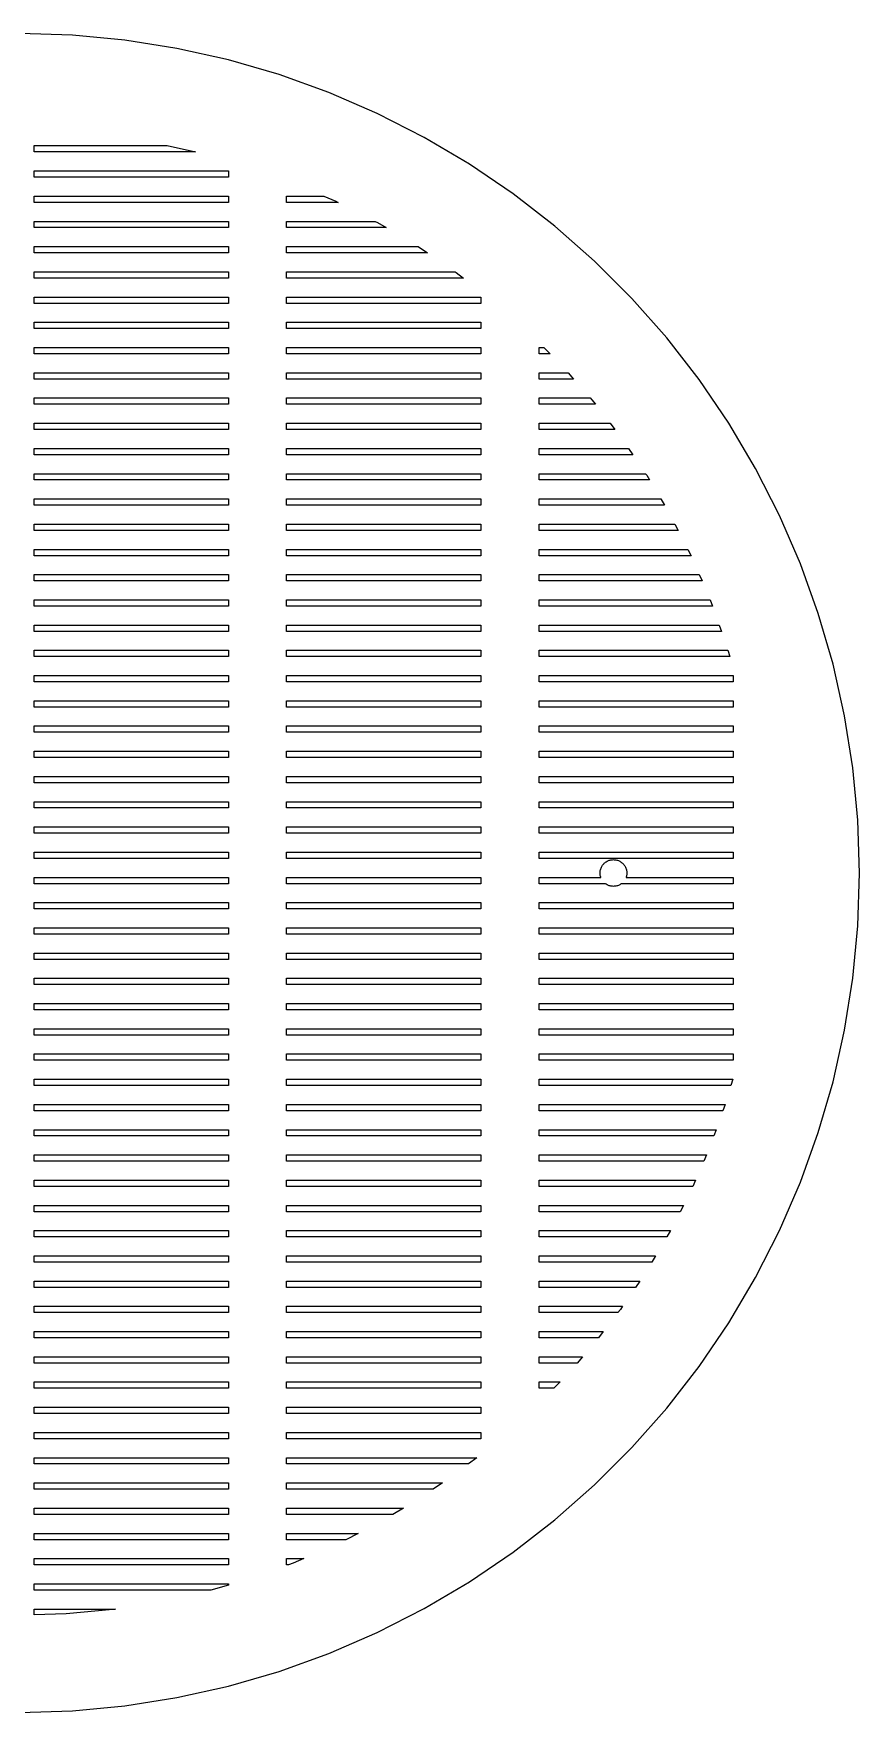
# Model space of a CAD drawing. Header units: metres. Extents: x -173 to 173, y -173 to 173.
# Drawn here: x 2.9 to 173, y -173 to 173 of the extents above; entities that cross this region are included whole.
import ezdxf

# ---------------------------------------------------------------- set-up
doc = ezdxf.new("R2010")
doc.units = ezdxf.units.M

msp = doc.modelspace()

# ---------------------------------------------------------------- linework, layer by layer
for p, q in [((10.8627, 172.659), (0, 173)), ((21.6826, 171.636), (10.8627, 172.659)), ((32.417, 169.936), (21.6826, 171.636)), ((43.0233, 167.565), (32.417, 169.936)), ((53.4599, 164.533), (43.0233, 167.565)), ((63.6855, 160.851), (53.4599, 164.533)), ((73.6598, 156.535), (63.6855, 160.851)), ((83.3434, 151.601), (73.6598, 156.535)), ((3, 148.6), (3, 149.9)), ((3, 149.9), (30.4139, 149.9)), ((30.4139, 149.9), (36.2297, 148.6)), ((92.698, 146.069), (83.3434, 151.601)), ((36.2297, 148.6), (3, 148.6)), ((101.687, 139.96), (92.698, 146.069)), ((3, 143.4), (3, 144.7)), ((3, 144.7), (43, 144.7)), ((43, 143.4), (3, 143.4)), ((43, 144.7), (43, 143.4)), ((3, 138.2), (3, 139.5)), ((3, 139.5), (43, 139.5)), ((43, 139.5), (43, 138.2)), ((55, 138.2), (55, 139.5)), ((55, 139.5), (62.6913, 139.5)), ((62.6913, 139.5), (65.1442, 138.439)), ((65.1442, 138.439), (65.6124, 138.2)), ((110.274, 133.299), (101.687, 139.96)), ((43, 138.2), (3, 138.2)), ((65.6124, 138.2), (55, 138.2)), ((3, 133), (3, 134.3)), ((3, 134.3), (43, 134.3)), ((43, 133), (3, 133)), ((43, 134.3), (43, 133)), ((55, 133), (55, 134.3)), ((55, 134.3), (73.2666, 134.3)), ((75.5259, 133), (55, 133)), ((73.2666, 134.3), (73.7083, 134.075)), ((73.7083, 134.075), (75.5259, 133)), ((118.427, 126.112), (110.274, 133.299)), ((3, 127.8), (3, 129.1)), ((3, 129.1), (43, 129.1)), ((43, 129.1), (43, 127.8)), ((55, 127.8), (55, 129.1)), ((55, 129.1), (82.1024, 129.1)), ((82.1024, 129.1), (84.0153, 127.8)), ((43, 127.8), (3, 127.8)), ((84.0153, 127.8), (55, 127.8)), ((126.112, 118.427), (118.427, 126.112)), ((3, 122.6), (3, 123.9)), ((3, 123.9), (43, 123.9)), ((43, 122.6), (3, 122.6)), ((43, 123.9), (43, 122.6)), ((55, 122.6), (55, 123.9)), ((55, 123.9), (89.754, 123.9)), ((91.4519, 122.6), (55, 122.6)), ((89.754, 123.9), (89.9311, 123.78)), ((89.9311, 123.78), (91.4519, 122.6)), ((3, 117.4), (3, 118.7)), ((3, 118.7), (43, 118.7)), ((43, 118.7), (43, 117.4)), ((55, 117.4), (55, 118.7)), ((55, 118.7), (95, 118.7)), ((95, 118.7), (95, 117.4)), ((133.299, 110.274), (126.112, 118.427)), ((43, 117.4), (3, 117.4)), ((95, 117.4), (55, 117.4)), ((3, 112.2), (3, 113.5)), ((3, 113.5), (43, 113.5)), ((43, 112.2), (3, 112.2)), ((43, 113.5), (43, 112.2)), ((55, 112.2), (55, 113.5)), ((55, 113.5), (95, 113.5)), ((95, 112.2), (55, 112.2)), ((95, 113.5), (95, 112.2)), ((3, 107), (3, 108.3)), ((3, 108.3), (43, 108.3)), ((43, 108.3), (43, 107)), ((55, 107), (55, 108.3)), ((55, 108.3), (95, 108.3)), ((95, 108.3), (95, 107)), ((107, 107), (107, 108.3)), ((107, 108.3), (107.968, 108.3)), ((107.968, 108.3), (109.268, 107)), ((139.96, 101.687), (133.299, 110.274)), ((43, 107), (3, 107)), ((95, 107), (55, 107)), ((109.268, 107), (107, 107)), ((3, 101.8), (3, 103.1)), ((3, 103.1), (43, 103.1)), ((43, 101.8), (3, 101.8)), ((43, 103.1), (43, 101.8)), ((55, 101.8), (55, 103.1)), ((55, 103.1), (95, 103.1)), ((95, 101.8), (55, 101.8)), ((95, 103.1), (95, 101.8)), ((107, 101.8), (107, 103.1)), ((107, 103.1), (112.974, 103.1)), ((114.12, 101.8), (107, 101.8)), ((112.974, 103.1), (114.12, 101.8)), ((146.069, 92.698), (139.96, 101.687)), ((3, 96.6), (3, 97.9)), ((3, 97.9), (43, 97.9)), ((43, 97.9), (43, 96.6)), ((55, 96.6), (55, 97.9)), ((55, 97.9), (95, 97.9)), ((95, 97.9), (95, 96.6)), ((107, 96.6), (107, 97.9)), ((107, 97.9), (117.559, 97.9)), ((117.559, 97.9), (117.889, 97.5259)), ((117.889, 97.5259), (118.607, 96.6)), ((43, 96.6), (3, 96.6)), ((95, 96.6), (55, 96.6)), ((118.607, 96.6), (107, 96.6)), ((3, 91.4), (3, 92.7)), ((3, 92.7), (43, 92.7)), ((43, 91.4), (3, 91.4)), ((43, 92.7), (43, 91.4)), ((55, 91.4), (55, 92.7)), ((55, 92.7), (95, 92.7)), ((95, 91.4), (55, 91.4)), ((95, 92.7), (95, 91.4)), ((107, 91.4), (107, 92.7)), ((107, 92.7), (121.632, 92.7)), ((122.64, 91.4), (107, 91.4)), ((121.632, 92.7), (122.64, 91.4)), ((151.601, 83.3434), (146.069, 92.698)), ((3, 86.2), (3, 87.5)), ((3, 87.5), (43, 87.5)), ((43, 87.5), (43, 86.2)), ((55, 86.2), (55, 87.5)), ((55, 87.5), (95, 87.5)), ((95, 87.5), (95, 86.2)), ((107, 86.2), (107, 87.5)), ((107, 87.5), (125.432, 87.5)), ((125.432, 87.5), (126.315, 86.2)), ((43, 86.2), (3, 86.2)), ((95, 86.2), (55, 86.2)), ((126.315, 86.2), (107, 86.2)), ((156.535, 73.6598), (151.601, 83.3434)), ((3, 81), (3, 82.3)), ((3, 82.3), (43, 82.3)), ((43, 81), (3, 81)), ((43, 82.3), (43, 81)), ((55, 81), (55, 82.3)), ((55, 82.3), (95, 82.3)), ((95, 81), (55, 81)), ((95, 82.3), (95, 81)), ((107, 81), (107, 82.3)), ((107, 82.3), (128.966, 82.3)), ((129.763, 81), (107, 81)), ((128.966, 82.3), (129.182, 81.9815)), ((129.182, 81.9815), (129.763, 81)), ((3, 75.8), (3, 77.1)), ((3, 77.1), (43, 77.1)), ((43, 77.1), (43, 75.8)), ((55, 75.8), (55, 77.1)), ((55, 77.1), (95, 77.1)), ((95, 77.1), (95, 75.8)), ((107, 75.8), (107, 77.1)), ((107, 77.1), (132.069, 77.1)), ((132.069, 77.1), (132.838, 75.8)), ((43, 75.8), (3, 75.8)), ((95, 75.8), (55, 75.8)), ((132.838, 75.8), (107, 75.8)), ((160.851, 63.6855), (156.535, 73.6598)), ((3, 70.6), (3, 71.9)), ((3, 71.9), (43, 71.9)), ((43, 70.6), (3, 70.6)), ((43, 71.9), (43, 70.6)), ((55, 70.6), (55, 71.9)), ((55, 71.9), (95, 71.9)), ((95, 70.6), (55, 70.6)), ((95, 71.9), (95, 70.6)), ((107, 70.6), (107, 71.9)), ((107, 71.9), (134.996, 71.9)), ((135.659, 70.6), (107, 70.6)), ((134.996, 71.9), (135.659, 70.6)), ((3, 65.4), (3, 66.7)), ((3, 66.7), (43, 66.7)), ((43, 66.7), (43, 65.4)), ((55, 65.4), (55, 66.7)), ((55, 66.7), (95, 66.7)), ((95, 66.7), (95, 65.4)), ((107, 65.4), (107, 66.7)), ((107, 66.7), (137.646, 66.7)), ((137.646, 66.7), (138.308, 65.4)), ((43, 65.4), (3, 65.4)), ((95, 65.4), (55, 65.4)), ((138.308, 65.4), (107, 65.4)), ((164.533, 53.4599), (160.851, 63.6855)), ((3, 60.2), (3, 61.5)), ((3, 61.5), (43, 61.5)), ((43, 60.2), (3, 60.2)), ((43, 61.5), (43, 60.2)), ((55, 60.2), (55, 61.5)), ((55, 61.5), (95, 61.5)), ((95, 60.2), (55, 60.2)), ((95, 61.5), (95, 60.2)), ((107, 60.2), (107, 61.5)), ((107, 61.5), (140.016, 61.5)), ((140.578, 60.2), (107, 60.2)), ((140.016, 61.5), (140.578, 60.2)), ((3, 55), (3, 56.3)), ((3, 56.3), (43, 56.3)), ((43, 56.3), (43, 55)), ((55, 55), (55, 56.3)), ((55, 56.3), (95, 56.3)), ((95, 56.3), (95, 55)), ((107, 55), (107, 56.3)), ((107, 56.3), (142.264, 56.3)), ((142.264, 56.3), (142.732, 55)), ((43, 55), (3, 55)), ((95, 55), (55, 55)), ((142.732, 55), (107, 55)), ((167.565, 43.0233), (164.533, 53.4599)), ((3, 49.8), (3, 51.1)), ((3, 51.1), (43, 51.1)), ((43, 49.8), (3, 49.8)), ((43, 51.1), (43, 49.8)), ((55, 49.8), (55, 51.1)), ((55, 51.1), (95, 51.1)), ((95, 49.8), (55, 49.8)), ((95, 51.1), (95, 49.8)), ((107, 49.8), (107, 51.1)), ((107, 51.1), (144.136, 51.1)), ((144.604, 49.8), (107, 49.8)), ((144.136, 51.1), (144.604, 49.8)), ((3, 44.6), (3, 45.9)), ((3, 45.9), (43, 45.9)), ((43, 45.9), (43, 44.6)), ((55, 44.6), (55, 45.9)), ((55, 45.9), (95, 45.9)), ((95, 45.9), (95, 44.6)), ((107, 44.6), (107, 45.9)), ((107, 45.9), (145.912, 45.9)), ((145.912, 45.9), (146.29, 44.6)), ((43, 44.6), (3, 44.6)), ((95, 44.6), (55, 44.6)), ((146.29, 44.6), (107, 44.6)), ((169.936, 32.417), (167.565, 43.0233)), ((3, 39.4), (3, 40.7)), ((3, 40.7), (43, 40.7)), ((43, 39.4), (3, 39.4)), ((43, 40.7), (43, 39.4)), ((55, 39.4), (55, 40.7)), ((55, 40.7), (95, 40.7)), ((95, 39.4), (55, 39.4)), ((95, 40.7), (95, 39.4)), ((107, 39.4), (107, 40.7)), ((107, 40.7), (147, 40.7)), ((147, 39.4), (107, 39.4)), ((147, 40.7), (147, 39.4)), ((3, 34.2), (3, 35.5)), ((3, 35.5), (43, 35.5)), ((43, 35.5), (43, 34.2)), ((55, 34.2), (55, 35.5)), ((55, 35.5), (95, 35.5)), ((95, 35.5), (95, 34.2)), ((107, 34.2), (107, 35.5)), ((107, 35.5), (147, 35.5)), ((147, 35.5), (147, 34.2)), ((43, 34.2), (3, 34.2)), ((95, 34.2), (55, 34.2)), ((147, 34.2), (107, 34.2)), ((171.636, 21.6826), (169.936, 32.417)), ((3, 29), (3, 30.3)), ((3, 30.3), (43, 30.3)), ((43, 29), (3, 29)), ((43, 30.3), (43, 29)), ((55, 29), (55, 30.3)), ((55, 30.3), (95, 30.3)), ((95, 29), (55, 29)), ((95, 30.3), (95, 29)), ((107, 29), (107, 30.3)), ((107, 30.3), (147, 30.3)), ((147, 29), (107, 29)), ((147, 30.3), (147, 29)), ((3, 23.8), (3, 25.1)), ((3, 25.1), (43, 25.1)), ((43, 25.1), (43, 23.8)), ((55, 23.8), (55, 25.1)), ((55, 25.1), (95, 25.1)), ((95, 25.1), (95, 23.8)), ((107, 23.8), (107, 25.1)), ((107, 25.1), (147, 25.1)), ((147, 25.1), (147, 23.8)), ((43, 23.8), (3, 23.8)), ((95, 23.8), (55, 23.8)), ((147, 23.8), (107, 23.8)), ((172.659, 10.8627), (171.636, 21.6826)), ((3, 18.6), (3, 19.9)), ((3, 19.9), (43, 19.9)), ((43, 18.6), (3, 18.6)), ((43, 19.9), (43, 18.6)), ((55, 18.6), (55, 19.9)), ((55, 19.9), (95, 19.9)), ((95, 18.6), (55, 18.6)), ((95, 19.9), (95, 18.6)), ((107, 18.6), (107, 19.9)), ((107, 19.9), (147, 19.9)), ((147, 18.6), (107, 18.6)), ((147, 19.9), (147, 18.6)), ((3, 13.4), (3, 14.7)), ((3, 14.7), (43, 14.7)), ((43, 14.7), (43, 13.4)), ((55, 13.4), (55, 14.7)), ((55, 14.7), (95, 14.7)), ((95, 14.7), (95, 13.4)), ((107, 13.4), (107, 14.7)), ((107, 14.7), (147, 14.7)), ((147, 14.7), (147, 13.4)), ((43, 13.4), (3, 13.4)), ((95, 13.4), (55, 13.4)), ((147, 13.4), (107, 13.4)), ((173, 0), (172.659, 10.8627)), ((3, 8.2), (3, 9.5)), ((3, 9.5), (43, 9.5)), ((43, 8.2), (3, 8.2)), ((43, 9.5), (43, 8.2)), ((55, 8.2), (55, 9.5)), ((55, 9.5), (95, 9.5)), ((95, 8.2), (55, 8.2)), ((95, 9.5), (95, 8.2)), ((107, 8.2), (107, 9.5)), ((107, 9.5), (147, 9.5)), ((147, 8.2), (107, 8.2)), ((147, 9.5), (147, 8.2)), ((3, 3), (3, 4.29999)), ((3, 4.29999), (43, 4.29999)), ((43, 4.29999), (43, 3)), ((55, 3), (55, 4.29999)), ((55, 4.29999), (95, 4.29999)), ((95, 4.29999), (95, 3)), ((107, 3), (107, 4.29999)), ((107, 4.29999), (147, 4.29999)), ((147, 4.29999), (147, 3)), ((43, 3), (3, 3)), ((95, 3), (55, 3)), ((147, 3), (107, 3)), ((119.579, 0), (119.585, 0.172668)), ((119.585, -0.172668), (119.579, 0)), ((119.585, 0.172668), (119.601, 0.344666)), ((119.601, 0.344666), (119.628, 0.515289)), ((119.628, 0.515289), (119.666, 0.683884)), ((119.666, 0.683884), (119.714, 0.849792)), ((119.714, 0.849792), (119.773, 1.01233)), ((119.773, 1.01233), (119.841, 1.17088)), ((119.841, 1.17088), (119.92, 1.32481)), ((119.92, 1.32481), (120.008, 1.47351)), ((120.008, 1.47351), (120.105, 1.61641)), ((120.105, 1.61641), (120.211, 1.75291)), ((120.211, 1.75291), (120.325, 1.88249)), ((120.325, 1.88249), (120.447, 2.00465)), ((120.447, 2.00465), (120.577, 2.1189)), ((120.577, 2.1189), (120.713, 2.22479)), ((120.713, 2.22479), (120.856, 2.3219)), ((120.856, 2.3219), (121.005, 2.40984)), ((121.005, 2.40984), (121.159, 2.48827)), ((121.159, 2.48827), (121.317, 2.55688)), ((121.317, 2.55688), (121.48, 2.6154)), ((121.48, 2.6154), (121.646, 2.66359)), ((121.646, 2.66359), (121.814, 2.70128)), ((121.814, 2.70128), (121.985, 2.7283)), ((121.985, 2.7283), (122.157, 2.74457)), ((122.157, 2.74457), (122.329, 2.75)), ((122.329, 2.75), (122.502, 2.74457)), ((122.502, 2.74457), (122.674, 2.7283)), ((122.674, 2.7283), (122.845, 2.70128)), ((122.845, 2.70128), (123.013, 2.66359)), ((123.013, 2.66359), (123.179, 2.6154)), ((123.179, 2.6154), (123.342, 2.55688)), ((123.342, 2.55688), (123.5, 2.48827)), ((123.5, 2.48827), (123.654, 2.40984)), ((123.654, 2.40984), (123.803, 2.3219)), ((123.803, 2.3219), (123.946, 2.22479)), ((123.946, 2.22479), (124.082, 2.1189)), ((124.082, 2.1189), (124.212, 2.00465)), ((124.212, 2.00465), (124.334, 1.88249)), ((124.334, 1.88249), (124.448, 1.75291)), ((124.448, 1.75291), (124.554, 1.61641)), ((124.554, 1.61641), (124.651, 1.47351)), ((124.651, 1.47351), (124.739, 1.32481)), ((124.739, 1.32481), (124.818, 1.17088)), ((124.818, 1.17088), (124.886, 1.01233)), ((124.886, 1.01233), (124.945, 0.849792)), ((124.945, 0.849792), (124.993, 0.683884)), ((124.993, 0.683884), (125.031, 0.515289)), ((125.031, 0.515289), (125.058, 0.344666)), ((125.058, 0.344666), (125.074, 0.172668)), ((125.074, 0.172668), (125.079, 0)), ((125.079, 0), (125.074, -0.172668)), ((172.659, -10.8627), (173, 0)), ((3, -2.2), (3, -0.899994)), ((3, -0.899994), (43, -0.899994)), ((43, -2.2), (3, -2.2)), ((43, -0.899994), (43, -2.2)), ((55, -2.2), (55, -0.899994)), ((55, -0.899994), (95, -0.899994)), ((95, -2.2), (55, -2.2)), ((95, -0.899994), (95, -2.2)), ((107, -2.2), (107, -0.899994)), ((107, -0.899994), (119.732, -0.899994)), ((120.681, -2.2), (107, -2.2)), ((119.601, -0.344666), (119.585, -0.172668)), ((119.628, -0.515289), (119.601, -0.344666)), ((119.666, -0.683884), (119.628, -0.515289)), ((119.714, -0.849792), (119.666, -0.683884)), ((119.732, -0.899994), (119.714, -0.849792)), ((120.713, -2.22479), (120.681, -2.2)), ((120.856, -2.3219), (120.713, -2.22479)), ((121.005, -2.40984), (120.856, -2.3219)), ((121.159, -2.48827), (121.005, -2.40984)), ((121.317, -2.55688), (121.159, -2.48827)), ((121.48, -2.6154), (121.317, -2.55688)), ((121.646, -2.66359), (121.48, -2.6154)), ((121.814, -2.70128), (121.646, -2.66359)), ((121.985, -2.7283), (121.814, -2.70128)), ((122.157, -2.74457), (121.985, -2.7283)), ((122.329, -2.75), (122.157, -2.74457)), ((122.502, -2.74457), (122.329, -2.75)), ((122.674, -2.7283), (122.502, -2.74457)), ((122.845, -2.70128), (122.674, -2.7283)), ((123.013, -2.66359), (122.845, -2.70128)), ((123.179, -2.6154), (123.013, -2.66359)), ((123.342, -2.55688), (123.179, -2.6154)), ((123.5, -2.48827), (123.342, -2.55688)), ((123.654, -2.40984), (123.5, -2.48827)), ((123.803, -2.3219), (123.654, -2.40984)), ((123.946, -2.22479), (123.803, -2.3219)), ((123.978, -2.2), (123.946, -2.22479)), ((147, -2.2), (123.978, -2.2)), ((124.945, -0.849792), (124.927, -0.899994)), ((124.927, -0.899994), (147, -0.899994)), ((124.993, -0.683884), (124.945, -0.849792)), ((125.031, -0.515289), (124.993, -0.683884)), ((125.058, -0.344666), (125.031, -0.515289)), ((125.074, -0.172668), (125.058, -0.344666)), ((147, -0.899994), (147, -2.2)), ((3, -7.39999), (3, -6.09999)), ((3, -6.09999), (43, -6.09999)), ((43, -6.09999), (43, -7.39999)), ((55, -7.39999), (55, -6.09999)), ((55, -6.09999), (95, -6.09999)), ((95, -6.09999), (95, -7.39999)), ((107, -7.39999), (107, -6.09999)), ((107, -6.09999), (147, -6.09999)), ((147, -6.09999), (147, -7.39999)), ((43, -7.39999), (3, -7.39999)), ((95, -7.39999), (55, -7.39999)), ((147, -7.39999), (107, -7.39999)), ((3, -12.6), (3, -11.3)), ((3, -11.3), (43, -11.3)), ((43, -12.6), (3, -12.6)), ((43, -11.3), (43, -12.6)), ((55, -12.6), (55, -11.3)), ((55, -11.3), (95, -11.3)), ((95, -12.6), (55, -12.6)), ((95, -11.3), (95, -12.6)), ((107, -12.6), (107, -11.3)), ((107, -11.3), (147, -11.3)), ((147, -12.6), (107, -12.6)), ((147, -11.3), (147, -12.6)), ((171.636, -21.6826), (172.659, -10.8627)), ((3, -17.8), (3, -16.5)), ((3, -16.5), (43, -16.5)), ((43, -16.5), (43, -17.8)), ((55, -17.8), (55, -16.5)), ((55, -16.5), (95, -16.5)), ((95, -16.5), (95, -17.8)), ((107, -17.8), (107, -16.5)), ((107, -16.5), (147, -16.5)), ((147, -16.5), (147, -17.8)), ((43, -17.8), (3, -17.8)), ((95, -17.8), (55, -17.8)), ((147, -17.8), (107, -17.8)), ((3, -23), (3, -21.7)), ((3, -21.7), (43, -21.7)), ((43, -23), (3, -23)), ((43, -21.7), (43, -23)), ((55, -23), (55, -21.7)), ((55, -21.7), (95, -21.7)), ((95, -23), (55, -23)), ((95, -21.7), (95, -23)), ((107, -23), (107, -21.7)), ((107, -21.7), (147, -21.7)), ((147, -23), (107, -23)), ((147, -21.7), (147, -23)), ((169.936, -32.417), (171.636, -21.6826)), ((3, -28.2), (3, -26.9)), ((3, -26.9), (43, -26.9)), ((43, -26.9), (43, -28.2)), ((55, -28.2), (55, -26.9)), ((55, -26.9), (95, -26.9)), ((95, -26.9), (95, -28.2)), ((107, -28.2), (107, -26.9)), ((107, -26.9), (147, -26.9)), ((147, -26.9), (147, -28.2)), ((43, -28.2), (3, -28.2)), ((95, -28.2), (55, -28.2)), ((147, -28.2), (107, -28.2)), ((3, -33.4), (3, -32.1)), ((3, -32.1), (43, -32.1)), ((43, -33.4), (3, -33.4)), ((43, -32.1), (43, -33.4)), ((55, -33.4), (55, -32.1)), ((55, -32.1), (95, -32.1)), ((95, -33.4), (55, -33.4)), ((95, -32.1), (95, -33.4)), ((107, -33.4), (107, -32.1)), ((107, -32.1), (147, -32.1)), ((147, -33.4), (107, -33.4)), ((147, -32.1), (147, -33.4)), ((167.565, -43.0233), (169.936, -32.417)), ((3, -38.6), (3, -37.3)), ((3, -37.3), (43, -37.3)), ((43, -37.3), (43, -38.6)), ((55, -38.6), (55, -37.3)), ((55, -37.3), (95, -37.3)), ((95, -37.3), (95, -38.6)), ((107, -38.6), (107, -37.3)), ((107, -37.3), (147, -37.3)), ((147, -37.3), (147, -38.6)), ((43, -38.6), (3, -38.6)), ((95, -38.6), (55, -38.6)), ((147, -38.6), (107, -38.6)), ((3, -43.8), (3, -42.5)), ((3, -42.5), (43, -42.5)), ((43, -43.8), (3, -43.8)), ((43, -42.5), (43, -43.8)), ((55, -43.8), (55, -42.5)), ((55, -42.5), (95, -42.5)), ((95, -43.8), (55, -43.8)), ((95, -42.5), (95, -43.8)), ((107, -43.8), (107, -42.5)), ((107, -42.5), (146.9, -42.5)), ((146.523, -43.8), (107, -43.8)), ((146.9, -42.5), (146.523, -43.8)), ((164.533, -53.4599), (167.565, -43.0233)), ((3, -49), (3, -47.7)), ((3, -47.7), (43, -47.7)), ((43, -47.7), (43, -49)), ((55, -49), (55, -47.7)), ((55, -47.7), (95, -47.7)), ((95, -47.7), (95, -49)), ((107, -49), (107, -47.7)), ((107, -47.7), (145.36, -47.7)), ((145.36, -47.7), (144.892, -49)), ((43, -49), (3, -49)), ((95, -49), (55, -49)), ((144.892, -49), (107, -49)), ((3, -54.2), (3, -52.9)), ((3, -52.9), (43, -52.9)), ((43, -54.2), (3, -54.2)), ((43, -52.9), (43, -54.2)), ((55, -54.2), (55, -52.9)), ((55, -52.9), (95, -52.9)), ((95, -54.2), (55, -54.2)), ((95, -52.9), (95, -54.2)), ((107, -54.2), (107, -52.9)), ((107, -52.9), (143.488, -52.9)), ((143.02, -54.2), (107, -54.2)), ((143.488, -52.9), (143.02, -54.2)), ((160.851, -63.6855), (164.533, -53.4599)), ((3, -59.4), (3, -58.1)), ((3, -58.1), (43, -58.1)), ((43, -58.1), (43, -59.4)), ((55, -59.4), (55, -58.1)), ((55, -58.1), (95, -58.1)), ((95, -58.1), (95, -59.4)), ((107, -59.4), (107, -58.1)), ((107, -58.1), (141.487, -58.1)), ((141.487, -58.1), (140.924, -59.4)), ((43, -59.4), (3, -59.4)), ((95, -59.4), (55, -59.4)), ((140.924, -59.4), (107, -59.4)), ((3, -64.6), (3, -63.3)), ((3, -63.3), (43, -63.3)), ((43, -64.6), (3, -64.6)), ((43, -63.3), (43, -64.6)), ((55, -64.6), (55, -63.3)), ((55, -63.3), (95, -63.3)), ((95, -64.6), (55, -64.6)), ((95, -63.3), (95, -64.6)), ((107, -64.6), (107, -63.3)), ((107, -63.3), (139.237, -63.3)), ((138.674, -64.6), (107, -64.6)), ((139.237, -63.3), (138.674, -64.6)), ((156.535, -73.6598), (160.851, -63.6855)), ((3, -69.8), (3, -68.5)), ((3, -68.5), (43, -68.5)), ((43, -68.5), (43, -69.8)), ((55, -69.8), (55, -68.5)), ((55, -68.5), (95, -68.5)), ((95, -68.5), (95, -69.8)), ((107, -69.8), (107, -68.5)), ((107, -68.5), (136.729, -68.5)), ((136.729, -68.5), (136.066, -69.8)), ((43, -69.8), (3, -69.8)), ((95, -69.8), (55, -69.8)), ((136.066, -69.8), (107, -69.8)), ((3, -75), (3, -73.7)), ((3, -73.7), (43, -73.7)), ((43, -75), (3, -75)), ((43, -73.7), (43, -75)), ((55, -75), (55, -73.7)), ((55, -73.7), (95, -73.7)), ((95, -75), (55, -75)), ((95, -73.7), (95, -75)), ((107, -75), (107, -73.7)), ((107, -73.7), (134.079, -73.7)), ((133.311, -75), (107, -75)), ((134.075, -73.7083), (133.311, -75)), ((134.079, -73.7), (134.075, -73.7083)), ((151.601, -83.3434), (156.535, -73.6598)), ((3, -80.2), (3, -78.9)), ((3, -78.9), (43, -78.9)), ((43, -78.9), (43, -80.2)), ((55, -80.2), (55, -78.9)), ((55, -78.9), (95, -78.9)), ((95, -78.9), (95, -80.2)), ((107, -80.2), (107, -78.9)), ((107, -78.9), (131.005, -78.9)), ((131.005, -78.9), (130.236, -80.2)), ((43, -80.2), (3, -80.2)), ((95, -80.2), (55, -80.2)), ((130.236, -80.2), (107, -80.2)), ((3, -85.4), (3, -84.1)), ((3, -84.1), (43, -84.1)), ((43, -85.4), (3, -85.4)), ((43, -84.1), (43, -85.4)), ((55, -85.4), (55, -84.1)), ((55, -84.1), (95, -84.1)), ((95, -85.4), (55, -85.4)), ((95, -84.1), (95, -85.4)), ((107, -85.4), (107, -84.1)), ((107, -84.1), (127.742, -84.1)), ((126.859, -85.4), (107, -85.4)), ((127.742, -84.1), (126.859, -85.4)), ((146.069, -92.698), (151.601, -83.3434)), ((3, -90.6), (3, -89.3)), ((3, -89.3), (43, -89.3)), ((43, -89.3), (43, -90.6)), ((55, -90.6), (55, -89.3)), ((55, -89.3), (95, -89.3)), ((95, -89.3), (95, -90.6)), ((107, -90.6), (107, -89.3)), ((107, -89.3), (124.209, -89.3)), ((123.78, -89.9311), (123.261, -90.6)), ((124.209, -89.3), (123.78, -89.9311)), ((43, -90.6), (3, -90.6)), ((95, -90.6), (55, -90.6)), ((123.261, -90.6), (107, -90.6)), ((139.96, -101.687), (146.069, -92.698)), ((3, -95.8), (3, -94.5)), ((3, -94.5), (43, -94.5)), ((43, -95.8), (3, -95.8)), ((43, -94.5), (43, -95.8)), ((55, -95.8), (55, -94.5)), ((55, -94.5), (95, -94.5)), ((95, -95.8), (55, -95.8)), ((95, -94.5), (95, -95.8)), ((107, -95.8), (107, -94.5)), ((107, -94.5), (120.236, -94.5)), ((119.227, -95.8), (107, -95.8)), ((120.236, -94.5), (119.227, -95.8)), ((3, -101), (3, -99.7)), ((3, -99.7), (43, -99.7)), ((43, -99.7), (43, -101)), ((55, -101), (55, -99.7)), ((55, -99.7), (95, -99.7)), ((95, -99.7), (95, -101)), ((107, -101), (107, -99.7)), ((107, -99.7), (115.972, -99.7)), ((115.972, -99.7), (114.826, -101)), ((43, -101), (3, -101)), ((95, -101), (55, -101)), ((114.826, -101), (107, -101)), ((133.299, -110.274), (139.96, -101.687)), ((3, -106.2), (3, -104.9)), ((3, -104.9), (43, -104.9)), ((43, -106.2), (3, -106.2)), ((43, -104.9), (43, -106.2)), ((55, -106.2), (55, -104.9)), ((55, -104.9), (95, -104.9)), ((95, -106.2), (55, -106.2)), ((95, -104.9), (95, -106.2)), ((107, -106.2), (107, -104.9)), ((107, -104.9), (111.368, -104.9)), ((110.068, -106.2), (107, -106.2)), ((111.368, -104.9), (110.068, -106.2)), ((3, -111.4), (3, -110.1)), ((3, -110.1), (43, -110.1)), ((43, -110.1), (43, -111.4)), ((55, -111.4), (55, -110.1)), ((55, -110.1), (95, -110.1)), ((95, -110.1), (95, -111.4)), ((126.112, -118.427), (133.299, -110.274)), ((43, -111.4), (3, -111.4)), ((95, -111.4), (55, -111.4)), ((3, -116.6), (3, -115.3)), ((3, -115.3), (43, -115.3)), ((43, -116.6), (3, -116.6)), ((43, -115.3), (43, -116.6)), ((55, -116.6), (55, -115.3)), ((55, -115.3), (95, -115.3)), ((95, -116.6), (55, -116.6)), ((95, -115.3), (95, -116.6)), ((3, -121.8), (3, -120.5)), ((3, -120.5), (43, -120.5)), ((43, -120.5), (43, -121.8)), ((55, -121.8), (55, -120.5)), ((55, -120.5), (94.1592, -120.5)), ((94.1592, -120.5), (92.4832, -121.8)), ((118.427, -126.112), (126.112, -118.427)), ((43, -121.8), (3, -121.8)), ((92.4832, -121.8), (55, -121.8)), ((3, -127), (3, -125.7)), ((3, -125.7), (43, -125.7)), ((43, -127), (3, -127)), ((43, -125.7), (43, -127)), ((55, -127), (55, -125.7)), ((55, -125.7), (87.1053, -125.7)), ((85.1925, -127), (55, -127)), ((87.1053, -125.7), (85.1925, -127)), ((110.274, -133.299), (118.427, -126.112)), ((3, -132.2), (3, -130.9)), ((3, -130.9), (43, -130.9)), ((43, -130.9), (43, -132.2)), ((55, -132.2), (55, -130.9)), ((55, -130.9), (79.0768, -130.9)), ((79.0768, -130.9), (76.8786, -132.2)), ((43, -132.2), (3, -132.2)), ((76.8786, -132.2), (55, -132.2)), ((101.687, -139.96), (110.274, -133.299)), ((3, -137.4), (3, -136.1)), ((3, -136.1), (43, -136.1)), ((43, -137.4), (3, -137.4)), ((43, -136.1), (43, -137.4)), ((55, -137.4), (55, -136.1)), ((55, -136.1), (69.7339, -136.1)), ((67.1825, -137.4), (55, -137.4)), ((69.7339, -136.1), (67.1825, -137.4)), ((3, -142.6), (3, -141.3)), ((3, -141.3), (43, -141.3)), ((43, -141.3), (43, -142.6)), ((55, -142.6), (55, -141.3)), ((55, -141.3), (58.5318, -141.3)), ((58.5318, -141.3), (56.323, -142.256)), ((92.698, -146.069), (101.687, -139.96)), ((43, -142.6), (3, -142.6)), ((55.367, -142.6), (55, -142.6)), ((56.323, -142.256), (55.367, -142.6)), ((3, -147.8), (3, -146.5)), ((3, -146.5), (43, -146.5)), ((39.403, -147.8), (3, -147.8)), ((43, -146.755), (39.403, -147.8)), ((43, -146.5), (43, -146.755)), ((83.3434, -151.601), (92.698, -146.069)), ((3, -151.7), (19.7666, -151.7)), ((3, -152.906), (3, -151.7)), ((19.176, -151.794), (9.60695, -152.698)), ((19.7666, -151.7), (19.176, -151.794)), ((73.6598, -156.535), (83.3434, -151.601)), ((9.60695, -152.698), (3, -152.906)), ((63.6855, -160.851), (73.6598, -156.535)), ((53.4599, -164.533), (63.6855, -160.851)), ((43.0233, -167.565), (53.4599, -164.533)), ((32.417, -169.936), (43.0233, -167.565)), ((0, -173), (10.8627, -172.659)), ((10.8627, -172.659), (21.6826, -171.636)), ((21.6826, -171.636), (32.417, -169.936))]:
    msp.add_line(p, q)

doc.saveas('drawing.dxf')
